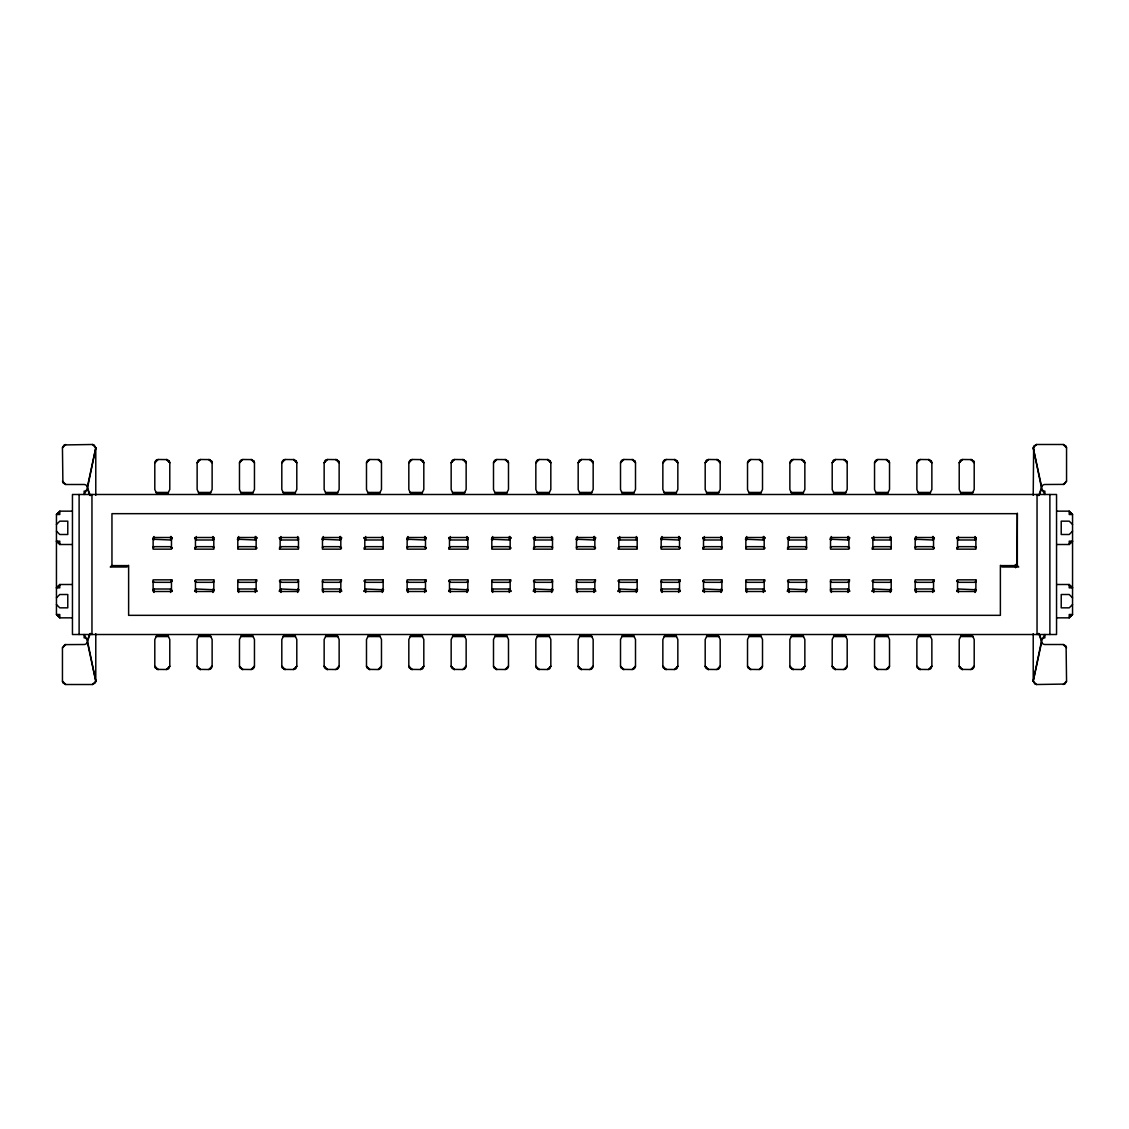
<?xml version="1.0" encoding="UTF-8"?>
<svg xmlns="http://www.w3.org/2000/svg" width="1129" height="1129" viewBox="0 0 1129 1129"><rect width="100%" height="100%" fill="white"/><g stroke="black" fill="none" stroke-linecap="round" stroke-linejoin="round"><path stroke-width="1.5" d="M86.481 490.184A3.331 3.331 0 0 1 84.125 491.157L84.125 494.488L87.342 488.688L95.782 447.818L94.116 444.939L92.451 444.487L64.113 444.939L62.448 447.818L62.899 482.831L65.778 484.496L84.125 484.496A3.331 3.331 0 0 1 87.342 486.966L90.235 495.603M87.342 642.034A3.331 3.331 0 0 1 84.125 644.504L64.917 644.617L62.448 647.848L62.448 681.182L62.899 682.847L65.778 684.513L92.451 684.513L95.344 682.847L95.782 681.182L87.342 642.034L90.235 633.397M1033.218 495.321L1033.656 446.153L1036.549 444.487L1063.222 444.487L1066.101 446.153L1066.552 447.818L1066.552 481.152L1064.082 484.383L1044.875 484.496A3.331 3.331 0 0 0 1041.658 486.966L1038.765 495.603M1042.519 638.816A3.331 3.331 0 0 1 1044.875 637.843L1044.875 634.512L1041.658 640.312L1033.218 681.182L1034.884 684.061L1036.549 684.513L1064.887 684.061L1066.552 681.182L1066.101 646.169L1063.222 644.504L1044.875 644.504A3.331 3.331 0 0 1 1041.658 642.034L1038.765 633.397M87.342 486.966L95.782 447.818L92.451 444.487M1036.549 684.513L1033.218 681.182L1041.658 642.034M168.348 492.442L168.122 493.274L156.465 493.274L154.8 489.492L154.8 462.819L155.774 460.463L158.131 459.489L167.318 459.602L169.787 462.819L169.787 489.492L168.348 492.442L156.239 492.442M156.239 636.558L156.465 635.726L168.122 635.726L169.787 639.508L169.787 666.181L168.814 668.537L166.457 669.511L157.27 669.398L154.8 666.181L154.8 639.508L156.239 636.558L168.348 636.558M210.686 492.442L210.46 493.274L198.803 493.274L197.138 489.492L197.138 462.819L198.111 460.463L200.468 459.489L209.655 459.602L212.125 462.819L212.125 489.492L210.686 492.442L198.577 492.442M198.577 636.558L198.803 635.726L210.46 635.726L212.125 639.508L212.125 666.181L211.151 668.537L208.794 669.511L199.607 669.398L197.138 666.181L197.138 639.508L198.577 636.558L210.686 636.558M253.023 492.442L252.797 493.274L241.14 493.274L239.475 489.492L239.475 462.819L240.449 460.463L242.806 459.489L251.993 459.602L254.462 462.819L254.462 489.492L253.023 492.442L240.914 492.442M240.914 636.558L241.14 635.726L252.797 635.726L254.462 639.508L254.462 666.181L253.489 668.537L251.132 669.511L241.945 669.398L239.475 666.181L239.475 639.508L240.914 636.558L253.023 636.558M295.361 492.442L295.135 493.274L283.478 493.274L281.813 489.492L281.813 462.819L282.786 460.463L285.143 459.489L294.33 459.602L296.8 462.819L296.8 489.492L295.361 492.442L283.252 492.442M283.252 636.558L283.478 635.726L295.135 635.726L296.8 639.508L296.8 666.181L295.826 668.537L293.469 669.511L284.282 669.398L281.813 666.181L281.813 639.508L283.252 636.558L295.361 636.558M337.698 492.442L337.472 493.274L325.815 493.274L324.15 489.492L324.15 462.819L325.124 460.463L327.481 459.489L336.668 459.602L339.137 462.819L339.137 489.492L337.698 492.442L325.589 492.442M325.589 636.558L325.815 635.726L337.472 635.726L339.137 639.508L339.137 666.181L338.164 668.537L335.807 669.511L326.62 669.398L324.15 666.181L324.15 639.508L325.589 636.558L337.698 636.558M380.036 492.442L379.81 493.274L368.153 493.274L366.488 489.492L366.488 462.819L367.461 460.463L369.818 459.489L379.005 459.602L381.475 462.819L381.475 489.492L380.036 492.442L367.927 492.442M367.927 636.558L368.153 635.726L379.81 635.726L381.475 639.508L381.475 666.181L380.501 668.537L378.144 669.511L368.957 669.398L366.488 666.181L366.488 639.508L367.927 636.558L380.036 636.558M422.373 492.442L422.147 493.274L410.49 493.274L408.825 489.492L408.825 462.819L409.799 460.463L412.156 459.489L421.343 459.602L423.812 462.819L423.812 489.492L422.373 492.442L410.264 492.442M410.264 636.558L410.49 635.726L422.147 635.726L423.812 639.508L423.812 666.181L422.839 668.537L420.482 669.511L411.295 669.398L408.825 666.181L408.825 639.508L410.264 636.558L422.373 636.558M464.711 492.442L464.485 493.274L452.828 493.274L451.163 489.492L451.163 462.819L452.136 460.463L454.493 459.489L463.68 459.602L466.15 462.819L466.15 489.492L464.711 492.442L452.602 492.442M452.602 636.558L452.828 635.726L464.485 635.726L466.15 639.508L466.15 666.181L465.176 668.537L462.819 669.511L453.632 669.398L451.163 666.181L451.163 639.508L452.602 636.558L464.711 636.558M507.048 492.442L506.822 493.274L495.165 493.274L493.5 489.492L493.5 462.819L494.474 460.463L496.831 459.489L506.018 459.602L508.487 462.819L508.487 489.492L507.048 492.442L494.939 492.442M494.939 636.558L495.165 635.726L506.822 635.726L508.487 639.508L508.487 666.181L507.514 668.537L505.157 669.511L495.97 669.398L493.5 666.181L493.5 639.508L494.939 636.558L507.048 636.558M549.386 492.442L549.16 493.274L537.503 493.274L535.838 489.492L535.838 462.819L536.811 460.463L539.168 459.489L548.355 459.602L550.825 462.819L550.825 489.492L549.386 492.442L537.277 492.442M537.277 636.558L537.503 635.726L549.16 635.726L550.825 639.508L550.825 666.181L549.851 668.537L547.494 669.511L538.307 669.398L535.838 666.181L535.838 639.508L537.277 636.558L549.386 636.558M591.723 492.442L591.497 493.274L579.84 493.274L578.175 489.492L578.175 462.819L579.149 460.463L581.506 459.489L590.693 459.602L593.162 462.819L593.162 489.492L591.723 492.442L579.614 492.442M579.614 636.558L579.84 635.726L591.497 635.726L593.162 639.508L593.162 666.181L592.189 668.537L589.832 669.511L580.645 669.398L578.175 666.181L578.175 639.508L579.614 636.558L591.723 636.558M634.061 492.442L633.835 493.274L622.178 493.274L620.513 489.492L620.513 462.819L621.486 460.463L623.843 459.489L633.03 459.602L635.5 462.819L635.5 489.492L634.061 492.442L621.952 492.442M621.952 636.558L622.178 635.726L633.835 635.726L635.5 639.508L635.5 666.181L634.526 668.537L632.169 669.511L622.982 669.398L620.513 666.181L620.513 639.508L621.952 636.558L634.061 636.558M676.398 492.442L676.172 493.274L664.515 493.274L662.85 489.492L662.85 462.819L663.824 460.463L666.181 459.489L675.368 459.602L677.837 462.819L677.837 489.492L676.398 492.442L664.289 492.442M664.289 636.558L664.515 635.726L676.172 635.726L677.837 639.508L677.837 666.181L676.864 668.537L674.507 669.511L665.32 669.398L662.85 666.181L662.85 639.508L664.289 636.558L676.398 636.558M718.736 492.442L718.51 493.274L706.853 493.274L705.188 489.492L705.188 462.819L706.161 460.463L708.518 459.489L717.705 459.602L720.175 462.819L720.175 489.492L718.736 492.442L706.627 492.442M706.627 636.558L706.853 635.726L718.51 635.726L720.175 639.508L720.175 666.181L719.201 668.537L716.844 669.511L707.657 669.398L705.188 666.181L705.188 639.508L706.627 636.558L718.736 636.558M761.073 492.442L760.847 493.274L749.19 493.274L747.525 489.492L747.525 462.819L748.499 460.463L750.856 459.489L760.043 459.602L762.512 462.819L762.512 489.492L761.073 492.442L748.964 492.442M748.964 636.558L749.19 635.726L760.847 635.726L762.512 639.508L762.512 666.181L761.539 668.537L759.182 669.511L749.995 669.398L747.525 666.181L747.525 639.508L748.964 636.558L761.073 636.558M803.411 492.442L803.185 493.274L791.528 493.274L789.863 489.492L789.863 462.819L790.836 460.463L793.193 459.489L802.38 459.602L804.85 462.819L804.85 489.492L803.411 492.442L791.302 492.442M791.302 636.558L791.528 635.726L803.185 635.726L804.85 639.508L804.85 666.181L803.876 668.537L801.519 669.511L792.332 669.398L789.863 666.181L789.863 639.508L791.302 636.558L803.411 636.558M845.748 492.442L845.522 493.274L833.865 493.274L832.2 489.492L832.2 462.819L833.174 460.463L835.531 459.489L844.718 459.602L847.187 462.819L847.187 489.492L845.748 492.442L833.639 492.442M833.639 636.558L833.865 635.726L845.522 635.726L847.187 639.508L847.187 666.181L846.214 668.537L843.857 669.511L834.67 669.398L832.2 666.181L832.2 639.508L833.639 636.558L845.748 636.558M888.086 492.442L887.86 493.274L876.203 493.274L874.538 489.492L874.538 462.819L875.511 460.463L877.868 459.489L887.055 459.602L889.525 462.819L889.525 489.492L888.086 492.442L875.977 492.442M875.977 636.558L876.203 635.726L887.86 635.726L889.525 639.508L889.525 666.181L888.551 668.537L886.194 669.511L877.007 669.398L874.538 666.181L874.538 639.508L875.977 636.558L888.086 636.558M930.423 492.442L930.197 493.274L918.54 493.274L916.875 489.492L916.875 462.819L917.849 460.463L920.206 459.489L929.393 459.602L931.862 462.819L931.862 489.492L930.423 492.442L918.314 492.442M918.314 636.558L918.54 635.726L930.197 635.726L931.862 639.508L931.862 666.181L930.889 668.537L928.532 669.511L919.345 669.398L916.875 666.181L916.875 639.508L918.314 636.558L930.423 636.558M972.761 492.442L972.535 493.274L960.878 493.274L959.213 489.492L959.213 462.819L960.186 460.463L962.543 459.489L971.73 459.602L974.2 462.819L974.2 489.492L972.761 492.442L960.652 492.442M960.652 636.558L960.878 635.726L972.535 635.726L974.2 639.508L974.2 666.181L973.226 668.537L970.869 669.511L961.682 669.398L959.213 666.181L959.213 639.508L960.652 636.558L972.761 636.558M92.451 684.513L95.782 681.182L87.342 640.312L89.755 633.891M1039.244 495.109L1041.658 488.688L1033.218 447.818L1036.549 444.487M170.634 539.845L172.3 538.194M194.625 590.806L196.291 589.155M255.309 539.845L256.975 538.194M279.3 590.806L280.966 589.155M339.984 539.845L341.65 538.194M363.975 590.806L365.641 589.155M424.659 539.845L426.325 538.194M448.65 590.806L450.316 589.155M509.334 539.845L511 538.194M533.325 590.806L534.991 589.155M594.009 539.845L595.675 538.194M618 590.806L619.666 589.155M678.684 539.845L680.35 538.194M702.675 590.806L704.341 589.155M763.359 539.845L765.025 538.194M787.35 590.806L789.016 589.155M848.034 539.845L849.7 538.194M872.025 590.806L873.691 589.155M932.709 539.845L934.375 538.194M956.7 590.806L958.366 589.155M172.3 537.559L170.634 539.097M194.625 591.441L196.291 589.902M256.975 537.559L255.309 539.097M279.3 591.441L280.966 589.902M341.65 537.559L339.984 539.097M363.975 591.441L365.641 589.902M426.325 537.559L424.659 539.097M448.65 591.441L450.316 589.902M511 537.559L509.334 539.097M533.325 591.441L534.991 589.902M595.675 537.559L594.009 539.097M618 591.441L619.666 589.902M680.35 537.559L678.684 539.097M702.675 591.441L704.341 589.902M765.025 537.559L763.359 539.097M787.35 591.441L789.016 589.902M849.7 537.559L848.034 539.097M872.025 591.441L873.691 589.902M934.375 537.559L932.709 539.097M956.7 591.441L958.366 589.902M172.3 579.996L170.634 582.338L153.953 582.324L153.078 581.209M194.625 549.004L196.291 546.662L212.972 546.676L213.847 547.791M256.975 579.996L255.309 582.338L238.628 582.324L237.753 581.209M279.3 549.004L280.966 546.662L297.647 546.676L298.522 547.791M341.65 579.996L339.984 582.338L323.303 582.324L322.428 581.209M363.975 549.004L365.641 546.662L382.322 546.676L383.197 547.791M426.325 579.996L424.659 582.338L407.978 582.324L407.103 581.209M448.65 549.004L450.316 546.662L466.997 546.676L467.872 547.791M511 579.996L509.334 582.338L492.653 582.324L491.778 581.209M533.325 549.004L534.991 546.662L551.672 546.676L552.547 547.791M595.675 579.996L594.009 582.338L577.328 582.324L576.453 581.209M618 549.004L619.666 546.662L636.347 546.676L637.222 547.791M680.35 579.996L678.684 582.338L662.003 582.324L661.128 581.209M702.675 549.004L704.341 546.662L721.022 546.676L721.897 547.791M765.025 579.996L763.359 582.338L746.678 582.324L745.803 581.209M787.35 549.004L789.016 546.662L805.697 546.676L806.572 547.791M849.7 579.996L848.034 582.338L831.353 582.324L830.478 581.209M872.025 549.004L873.691 546.662L890.372 546.676L891.247 547.791M934.375 579.996L932.709 582.338L916.028 582.324L915.153 581.209M956.7 549.004L958.366 546.662L975.047 546.676L975.922 547.791M194.809 547.734L196.291 546.817M172.116 581.266L170.634 582.183M279.484 547.734L280.966 546.817M256.791 581.266L255.309 582.183M364.159 547.734L365.641 546.817M341.466 581.266L339.984 582.183M448.834 547.734L450.316 546.817M426.141 581.266L424.659 582.183M533.509 547.734L534.991 546.817M510.816 581.266L509.334 582.183M618.184 547.734L619.666 546.817M595.491 581.266L594.009 582.183M702.859 547.734L704.341 546.817M680.166 581.266L678.684 582.183M787.534 547.734L789.016 546.817M764.841 581.266L763.359 582.183M872.209 547.734L873.691 546.817M849.516 581.266L848.034 582.183M956.884 547.734L958.366 546.817M934.191 581.266L932.709 582.183M62.448 447.818L65.778 444.487M72.087 511.155L59.781 511.155L56.45 514.499L56.45 614.501L59.781 617.845L72.087 617.845M56.45 524.491L59.781 521.161L67.782 521.161L67.782 534.497L59.781 534.497L56.45 531.166M158.131 459.489L154.8 462.819L157.27 459.602M59.781 584.497L59.781 587.842L56.45 587.842L59.781 584.497L72.087 584.497M56.45 597.834L59.781 594.503L67.782 594.503L67.782 607.839L59.781 607.839L56.45 604.509M200.468 459.489L197.138 462.819L199.607 459.602M242.806 459.489L239.475 462.819L241.945 459.602M62.448 647.848L65.778 644.504M285.143 459.489L281.813 462.819L284.282 459.602M327.481 459.489L324.15 462.819L326.62 459.602M369.818 459.489L366.488 462.819L368.957 459.602M166.457 669.511L169.787 666.181L167.318 669.398M412.156 459.489L408.825 462.819L411.295 459.602M208.794 669.511L212.125 666.181L209.655 669.398M454.493 459.489L451.163 462.819L453.632 459.602M251.132 669.511L254.462 666.181L251.993 669.398M496.831 459.489L493.5 462.819L495.97 459.602M293.469 669.511L296.8 666.181L294.33 669.398M539.168 459.489L535.838 462.819L538.307 459.602M335.807 669.511L339.137 666.181L336.668 669.398M581.506 459.489L578.175 462.819L580.645 459.602M378.144 669.511L381.475 666.181L379.005 669.398M623.843 459.489L620.513 462.819L622.982 459.602M420.482 669.511L423.812 666.181L421.343 669.398M666.181 459.489L662.85 462.819L665.32 459.602M462.819 669.511L466.15 666.181L463.68 669.398M708.518 459.489L705.188 462.819L707.657 459.602M505.157 669.511L508.487 666.181L506.018 669.398M750.856 459.489L747.525 462.819L749.995 459.602M547.494 669.511L550.825 666.181L548.355 669.398M793.193 459.489L789.863 462.819L792.332 459.602M589.832 669.511L593.162 666.181L590.693 669.398M835.531 459.489L832.2 462.819L834.67 459.602M632.169 669.511L635.5 666.181L633.03 669.398M877.868 459.489L874.538 462.819L877.007 459.602M674.507 669.511L677.837 666.181L675.368 669.398M920.206 459.489L916.875 462.819L919.345 459.602M716.844 669.511L720.175 666.181L717.705 669.398M962.543 459.489L959.213 462.819L961.682 459.602M759.182 669.511L762.512 666.181L760.043 669.398M801.519 669.511L804.85 666.181L802.38 669.398M843.857 669.511L847.187 666.181L844.718 669.398M1063.222 484.496L1066.552 481.152M886.194 669.511L889.525 666.181L887.055 669.398M928.532 669.511L931.862 666.181L929.393 669.398M1072.55 531.166L1069.219 534.497L1061.218 534.497L1061.218 521.161L1069.219 521.161L1072.55 524.491M1069.219 544.503L1072.55 541.158L1069.219 541.158L1069.219 544.503L1056.913 544.503M970.869 669.511L974.2 666.181L971.73 669.398M1072.55 604.509L1069.219 607.839L1061.218 607.839L1061.218 594.503L1069.219 594.503L1072.55 597.834M1056.913 617.845L1069.219 617.845L1072.55 614.501L1072.55 514.499L1069.219 511.155L1056.913 511.155M1063.222 684.513L1066.552 681.182M59.781 511.606L56.45 514.499L59.781 514.499L59.781 511.155M56.45 587.842L59.781 584.949M1069.219 544.051L1072.55 541.158M1069.219 617.394L1072.55 614.501L1069.219 614.501L1069.219 617.845M153.078 547.057L153.953 546.817M212.972 539.845L213.847 539.606M237.753 547.057L238.628 546.817M297.647 539.845L298.522 539.606M153.078 589.394L153.953 589.155M322.428 547.057L323.303 546.817M212.972 582.183L213.847 581.943M382.322 539.845L383.197 539.606M237.753 589.394L238.628 589.155M407.103 547.057L407.978 546.817M297.647 582.183L298.522 581.943M466.997 539.845L467.872 539.606M322.428 589.394L323.303 589.155M491.778 547.057L492.653 546.817M382.322 582.183L383.197 581.943M551.672 539.845L552.547 539.606M407.103 589.394L407.978 589.155M576.453 547.057L577.328 546.817M466.997 582.183L467.872 581.943M636.347 539.845L637.222 539.606M491.778 589.394L492.653 589.155M661.128 547.057L662.003 546.817M551.672 582.183L552.547 581.943M721.022 539.845L721.897 539.606M576.453 589.394L577.328 589.155M745.803 547.057L746.678 546.817M636.347 582.183L637.222 581.943M805.697 539.845L806.572 539.606M661.128 589.394L662.003 589.155M830.478 547.057L831.353 546.817M721.022 582.183L721.897 581.943M890.372 539.845L891.247 539.606M745.803 589.394L746.678 589.155M915.153 547.057L916.028 546.817M805.697 582.183L806.572 581.943M975.047 539.845L975.922 539.606M830.478 589.394L831.353 589.155M890.372 582.183L891.247 581.943M915.153 589.394L916.028 589.155M975.047 582.183L975.922 581.943M153.078 547.791L153.953 546.662L170.634 546.676L172.116 548.412M212.972 539.097L213.847 538.872M237.753 547.791L238.628 546.662L255.309 546.676L256.791 548.412M297.647 539.097L298.522 538.872M153.078 590.128L153.953 589.902M322.428 547.791L323.303 546.662L339.984 546.676L341.466 548.412M213.847 581.209L212.972 582.338L196.291 582.324L194.809 580.588M382.322 539.097L383.197 538.872M237.753 590.128L238.628 589.902M407.103 547.791L407.978 546.662L424.659 546.676L426.141 548.412M298.522 581.209L297.647 582.338L280.966 582.324L279.484 580.588M466.997 539.097L467.872 538.872M322.428 590.128L323.303 589.902M491.778 547.791L492.653 546.662L509.334 546.676L510.816 548.412M383.197 581.209L382.322 582.338L365.641 582.324L364.159 580.588M551.672 539.097L552.547 538.872M407.103 590.128L407.978 589.902M576.453 547.791L577.328 546.662L594.009 546.676L595.491 548.412M467.872 581.209L466.997 582.338L450.316 582.324L448.834 580.588M636.347 539.097L637.222 538.872M491.778 590.128L492.653 589.902M661.128 547.791L662.003 546.662L678.684 546.676L680.166 548.412M552.547 581.209L551.672 582.338L534.991 582.324L533.509 580.588M721.022 539.097L721.897 538.872M576.453 590.128L577.328 589.902M745.803 547.791L746.678 546.662L763.359 546.676L764.841 548.412M637.222 581.209L636.347 582.338L619.666 582.324L618.184 580.588M805.697 539.097L806.572 538.872M661.128 590.128L662.003 589.902M830.478 547.791L831.353 546.662L848.034 546.676L849.516 548.412M721.897 581.209L721.022 582.338L704.341 582.324L702.859 580.588M890.372 539.097L891.247 538.872M745.803 590.128L746.678 589.902M915.153 547.791L916.028 546.662L932.709 546.676L934.191 548.412M806.572 581.209L805.697 582.338L789.016 582.324L787.534 580.588M975.047 539.097L975.922 538.872M830.478 590.128L831.353 589.902M891.247 581.209L890.372 582.338L873.691 582.324L872.209 580.588M915.153 590.128L916.028 589.902M975.922 581.209L975.047 582.338L958.366 582.324L956.884 580.588M72.792 494.488L1056.546 494.488L1056.546 634.512M1017.046 513.667L111.954 513.667L111.954 565.333M59.781 544.503L56.45 541.158L59.781 541.158L59.781 544.503L72.087 544.503M1056.913 584.497L1069.219 584.497L1072.55 587.842L1069.219 587.842L1069.219 584.497M1056.208 634.512L72.454 634.512L72.454 494.488M702.675 538.194L704.341 539.987L721.022 540.001L721.022 536.529M745.352 539.225L763.359 540.001L763.359 536.529M787.35 538.194L789.016 539.987L805.697 540.001L805.697 536.529M830.027 539.225L848.034 540.001L848.034 536.529M872.025 538.194L873.691 539.987L890.372 540.001L890.372 536.529M914.702 539.225L932.709 540.001L932.709 536.529M956.7 538.194L958.366 539.987L975.047 540.001L975.047 536.529M406.652 539.225L424.659 540.001L424.659 536.529M448.65 538.194L450.316 539.987L466.997 540.001L466.997 536.529M491.327 539.225L509.334 540.001L509.334 536.529M533.325 538.194L534.991 539.987L551.672 540.001L551.672 536.529M576.002 539.225L594.009 540.001L594.009 536.529M618 538.194L619.666 539.987L636.347 540.001L636.347 536.529M660.677 539.225L678.684 540.001L678.684 536.529M152.627 539.225L170.634 540.001L170.634 536.529M194.625 538.194L196.291 539.987L212.972 540.001L212.972 536.529M237.302 539.225L255.309 540.001L255.309 536.529M279.3 538.194L280.966 539.987L297.647 540.001L297.647 536.529M321.977 539.225L339.984 540.001L339.984 536.529M363.975 538.194L365.641 539.987L382.322 540.001L382.322 536.529M849.7 590.806L848.034 589.013L831.353 588.999L831.353 592.471M891.698 589.775L873.691 588.999L873.691 592.471M934.375 590.806L932.709 589.013L916.028 588.999L916.028 592.471M976.373 589.775L958.366 588.999L958.366 592.471M552.998 589.775L534.991 588.999L534.991 592.471M595.675 590.806L594.009 589.013L577.328 588.999L577.328 592.471M637.673 589.775L619.666 588.999L619.666 592.471M680.35 590.806L678.684 589.013L662.003 588.999L662.003 592.471M722.348 589.775L704.341 588.999L704.341 592.471M765.025 590.806L763.359 589.013L746.678 588.999L746.678 592.471M807.023 589.775L789.016 588.999L789.016 592.471M214.298 589.775L196.291 588.999L196.291 592.471M256.975 590.806L255.309 589.013L238.628 588.999L238.628 592.471M298.973 589.775L280.966 588.999L280.966 592.471M341.65 590.806L339.984 589.013L323.303 588.999L323.303 592.471M383.648 589.775L365.641 588.999L365.641 592.471M426.325 590.806L424.659 589.013L407.978 588.999L407.978 592.471M468.323 589.775L450.316 588.999L450.316 592.471M511 590.806L509.334 589.013L492.653 588.999L492.653 592.471M172.3 590.806L170.634 589.013L153.953 588.999L153.953 592.471M958.366 539.097L956.7 537.559M915.153 538.872L916.028 539.097M873.691 539.097L872.025 537.559M830.478 538.872L831.353 539.097M789.016 539.097L787.35 537.559M975.047 589.902L975.922 590.128M745.803 538.872L746.678 539.097M932.709 589.902L934.375 591.441M704.341 539.097L702.675 537.559M890.372 589.902L891.247 590.128M661.128 538.872L662.003 539.097M848.034 589.902L849.7 591.441M619.666 539.097L618 537.559M805.697 589.902L806.572 590.128M576.453 538.872L577.328 539.097M763.359 589.902L765.025 591.441M534.991 539.097L533.325 537.559M721.022 589.902L721.897 590.128M491.778 538.872L492.653 539.097M678.684 589.902L680.35 591.441M450.316 539.097L448.65 537.559M636.347 589.902L637.222 590.128M407.103 538.872L407.978 539.097M594.009 589.902L595.675 591.441M365.641 539.097L363.975 537.559M551.672 589.902L552.547 590.128M322.428 538.872L323.303 539.097M509.334 589.902L511 591.441M280.966 539.097L279.3 537.559M466.997 589.902L467.872 590.128M237.753 538.872L238.628 539.097M424.659 589.902L426.325 591.441M196.291 539.097L194.625 537.559M382.322 589.902L383.197 590.128M153.078 538.872L153.953 539.097M339.984 589.902L341.65 591.441M297.647 589.902L298.522 590.128M255.309 589.902L256.975 591.441M212.972 589.902L213.847 590.128M170.634 589.902L172.3 591.441M975.047 546.817L975.922 547.057M932.709 546.817L934.191 547.734M890.372 546.817L891.247 547.057M848.034 546.817L849.516 547.734M958.366 582.183L956.884 581.266M805.697 546.817L806.572 547.057M915.153 581.943L916.028 582.183M763.359 546.817L764.841 547.734M873.691 582.183L872.209 581.266M721.022 546.817L721.897 547.057M830.478 581.943L831.353 582.183M678.684 546.817L680.166 547.734M789.016 582.183L787.534 581.266M636.347 546.817L637.222 547.057M745.803 581.943L746.678 582.183M594.009 546.817L595.491 547.734M704.341 582.183L702.859 581.266M551.672 546.817L552.547 547.057M661.128 581.943L662.003 582.183M509.334 546.817L510.816 547.734M619.666 582.183L618.184 581.266M466.997 546.817L467.872 547.057M576.453 581.943L577.328 582.183M424.659 546.817L426.141 547.734M534.991 582.183L533.509 581.266M382.322 546.817L383.197 547.057M491.778 581.943L492.653 582.183M339.984 546.817L341.466 547.734M450.316 582.183L448.834 581.266M297.647 546.817L298.522 547.057M407.103 581.943L407.978 582.183M255.309 546.817L256.791 547.734M365.641 582.183L364.159 581.266M212.972 546.817L213.847 547.057M322.428 581.943L323.303 582.183M170.634 546.817L172.116 547.734M280.966 582.183L279.484 581.266M237.753 581.943L238.628 582.183M196.291 582.183L194.809 581.266M153.078 581.943L153.953 582.183M1069.219 511.606L1072.55 514.499L1069.219 514.499L1069.219 511.155M1069.219 584.949L1072.55 587.842M56.45 541.158L59.781 544.051M59.781 617.394L56.45 614.501L59.781 614.501L59.781 617.845M1063.222 444.487L1066.552 447.818M1063.222 644.504L1066.552 647.848M62.448 481.152L65.778 484.496M62.448 681.182L65.778 684.513M1042.519 490.184A3.331 3.331 0 0 0 1044.875 491.157L1044.875 494.488L1041.658 488.688M86.481 638.816A3.331 3.331 0 0 0 84.125 637.843L84.125 634.512L87.342 640.312M1039.244 633.891L1041.658 640.312M87.342 488.688L89.755 495.109M1033.218 447.818L1041.658 486.966M933.231 536.501L933.584 539.606M848.556 536.501L848.909 539.606M763.881 536.501L764.234 539.606M679.206 536.501L679.559 539.606M594.531 536.501L594.884 539.606M509.856 536.501L510.209 539.606M425.181 536.501L425.534 539.606M340.506 536.501L340.859 539.606M255.831 536.501L256.184 539.606M171.156 536.501L171.509 539.606M1049.885 494.488L1049.885 634.512M1037.043 494.488L1037.043 634.512M1033.218 633.679L1033.218 681.182M1000.379 565.333L1000.379 615.333L128.621 615.333L128.621 565.333M975.047 589.013L975.047 592.471M958.366 536.529L958.366 539.987M932.709 589.013L932.709 592.471M916.028 536.529L916.028 539.987M890.372 589.013L890.372 592.471M873.691 536.529L873.691 539.987M848.034 589.013L848.034 592.471M831.353 536.529L831.353 539.987M805.697 589.013L805.697 592.471M789.016 536.529L789.016 539.987M763.359 589.013L763.359 592.471M746.678 536.529L746.678 539.987M721.022 589.013L721.022 592.471M704.341 536.529L704.341 539.987M678.684 589.013L678.684 592.471M662.003 536.529L662.003 539.987M636.347 589.013L636.347 592.471M619.666 536.529L619.666 539.987M594.009 589.013L594.009 592.471M577.328 536.529L577.328 539.987M551.672 589.013L551.672 592.471M534.991 536.529L534.991 539.987M509.334 589.013L509.334 592.471M492.653 536.529L492.653 539.987M466.997 589.013L466.997 592.471M450.316 536.529L450.316 539.987M424.659 589.013L424.659 592.471M407.978 536.529L407.978 539.987M382.322 589.013L382.322 592.471M365.641 536.529L365.641 539.987M339.984 589.013L339.984 592.471M323.303 536.529L323.303 539.987M297.647 589.013L297.647 592.471M280.966 536.529L280.966 539.987M255.309 589.013L255.309 592.471M238.628 536.529L238.628 539.987M212.972 589.013L212.972 592.471M196.291 536.529L196.291 539.987M170.634 589.013L170.634 592.471M153.953 536.529L153.953 539.987M95.782 447.818L95.782 495.321M95.782 633.679L95.782 681.182M91.957 494.488L91.957 634.512M79.115 494.488L79.115 634.512M1015.592 567.76A25.007 25.007 0 0 1 1015.38 564.5M1017.328 513.385L1017.046 565.333L1018.711 566.998L1002.044 566.998L1000.661 565.615L1017.328 565.615L1017.328 513.385M111.672 565.615L110.289 566.998L126.956 566.998L128.339 565.615L111.672 565.615M171.467 537.503L153.121 537.503L153.121 549.16L171.467 549.16L171.467 537.503M213.804 537.503L195.458 537.503L195.458 549.16L213.804 549.16L213.804 537.503M256.142 537.503L237.796 537.503L237.796 549.16L256.142 549.16L256.142 537.503M298.479 537.503L280.133 537.503L280.133 549.16L298.479 549.16L298.479 537.503M340.817 537.503L322.471 537.503L322.471 549.16L340.817 549.16L340.817 537.503M383.154 537.503L364.808 537.503L364.808 549.16L383.154 549.16L383.154 537.503M425.492 537.503L407.146 537.503L407.146 549.16L425.492 549.16L425.492 537.503M467.829 537.503L449.483 537.503L449.483 549.16L467.829 549.16L467.829 537.503M510.167 537.503L491.821 537.503L491.821 549.16L510.167 549.16L510.167 537.503M552.504 537.503L534.158 537.503L534.158 549.16L552.504 549.16L552.504 537.503M594.842 537.503L576.496 537.503L576.496 549.16L594.842 549.16L594.842 537.503M637.179 537.503L618.833 537.503L618.833 549.16L637.179 549.16L637.179 537.503M679.517 537.503L661.171 537.503L661.171 549.16L679.517 549.16L679.517 537.503M721.854 537.503L703.508 537.503L703.508 549.16L721.854 549.16L721.854 537.503M764.192 537.503L745.846 537.503L745.846 549.16L764.192 549.16L764.192 537.503M806.529 537.503L788.183 537.503L788.183 549.16L806.529 549.16L806.529 537.503M848.867 537.503L830.521 537.503L830.521 549.16L848.867 549.16L848.867 537.503M891.204 537.503L872.858 537.503L872.858 549.16L891.204 549.16L891.204 537.503M933.542 537.503L915.196 537.503L915.196 549.16L933.542 549.16L933.542 537.503M975.879 537.503L957.533 537.503L957.533 549.16L975.879 549.16L975.879 537.503M171.467 579.84L153.121 579.84L153.121 591.497L171.467 591.497L171.467 579.84M213.804 579.84L195.458 579.84L195.458 591.497L213.804 591.497L213.804 579.84M256.142 579.84L237.796 579.84L237.796 591.497L256.142 591.497L256.142 579.84M298.479 579.84L280.133 579.84L280.133 591.497L298.479 591.497L298.479 579.84M340.817 579.84L322.471 579.84L322.471 591.497L340.817 591.497L340.817 579.84M383.154 579.84L364.808 579.84L364.808 591.497L383.154 591.497L383.154 579.84M425.492 579.84L407.146 579.84L407.146 591.497L425.492 591.497L425.492 579.84M467.829 579.84L449.483 579.84L449.483 591.497L467.829 591.497L467.829 579.84M510.167 579.84L491.821 579.84L491.821 591.497L510.167 591.497L510.167 579.84M552.504 579.84L534.158 579.84L534.158 591.497L552.504 591.497L552.504 579.84M594.842 579.84L576.496 579.84L576.496 591.497L594.842 591.497L594.842 579.84M637.179 579.84L618.833 579.84L618.833 591.497L637.179 591.497L637.179 579.84M679.517 579.84L661.171 579.84L661.171 591.497L679.517 591.497L679.517 579.84M721.854 579.84L703.508 579.84L703.508 591.497L721.854 591.497L721.854 579.84M764.192 579.84L745.846 579.84L745.846 591.497L764.192 591.497L764.192 579.84M806.529 579.84L788.183 579.84L788.183 591.497L806.529 591.497L806.529 579.84M848.867 579.84L830.521 579.84L830.521 591.497L848.867 591.497L848.867 579.84M891.204 579.84L872.858 579.84L872.858 591.497L891.204 591.497L891.204 579.84M933.542 579.84L915.196 579.84L915.196 591.497L933.542 591.497L933.542 579.84M975.879 579.84L957.533 579.84L957.533 591.497L975.879 591.497L975.879 579.84M973.762 461.154L970.869 459.489L974.2 462.819L973.762 461.154M931.425 461.154L928.532 459.489L931.862 462.819L931.425 461.154M889.087 461.154L886.194 459.489L889.525 462.819L889.087 461.154M846.75 461.154L843.857 459.489L847.187 462.819L846.75 461.154M804.412 461.154L801.519 459.489L804.85 462.819L804.412 461.154M762.075 461.154L759.182 459.489L762.512 462.819L762.075 461.154M719.737 461.154L716.844 459.489L720.175 462.819L719.737 461.154M677.4 461.154L674.507 459.489L677.837 462.819L677.4 461.154M635.062 461.154L632.169 459.489L635.5 462.819L635.062 461.154M962.543 669.511L959.65 667.846L959.213 666.181L962.543 669.511M592.725 461.154L589.832 459.489L593.162 462.819L592.725 461.154M920.206 669.511L917.312 667.846L916.875 666.181L920.206 669.511M550.387 461.154L547.494 459.489L550.825 462.819L550.387 461.154M877.868 669.511L874.975 667.846L874.538 666.181L877.868 669.511M508.05 461.154L505.157 459.489L508.487 462.819L508.05 461.154M835.531 669.511L832.637 667.846L832.2 666.181L835.531 669.511M465.712 461.154L462.819 459.489L466.15 462.819L465.712 461.154M793.193 669.511L790.3 667.846L789.863 666.181L793.193 669.511M423.375 461.154L420.482 459.489L423.812 462.819L423.375 461.154M750.856 669.511L747.962 667.846L747.525 666.181L750.856 669.511M381.037 461.154L378.144 459.489L381.475 462.819L381.037 461.154M708.518 669.511L705.625 667.846L705.188 666.181L708.518 669.511M338.7 461.154L335.807 459.489L339.137 462.819L338.7 461.154M666.181 669.511L663.287 667.846L662.85 666.181L666.181 669.511M296.362 461.154L293.469 459.489L296.8 462.819L296.362 461.154M623.843 669.511L620.95 667.846L620.513 666.181L623.843 669.511M254.025 461.154L251.132 459.489L254.462 462.819L254.025 461.154M581.506 669.511L578.612 667.846L578.175 666.181L581.506 669.511M211.687 461.154L208.794 459.489L212.125 462.819L211.687 461.154M539.168 669.511L536.275 667.846L535.838 666.181L539.168 669.511M169.35 461.154L166.457 459.489L169.787 462.819L169.35 461.154M496.831 669.511L493.937 667.846L493.5 666.181L496.831 669.511M454.493 669.511L451.6 667.846L451.163 666.181L454.493 669.511M412.156 669.511L409.262 667.846L408.825 666.181L412.156 669.511M369.818 669.511L366.925 667.846L366.488 666.181L369.818 669.511M327.481 669.511L324.587 667.846L324.15 666.181L327.481 669.511M285.143 669.511L282.25 667.846L281.813 666.181L285.143 669.511M242.806 669.511L239.912 667.846L239.475 666.181L242.806 669.511M200.468 669.511L197.575 667.846L197.138 666.181L200.468 669.511M158.131 669.511L155.237 667.846L154.8 666.181L158.131 669.511"/></g></svg>
